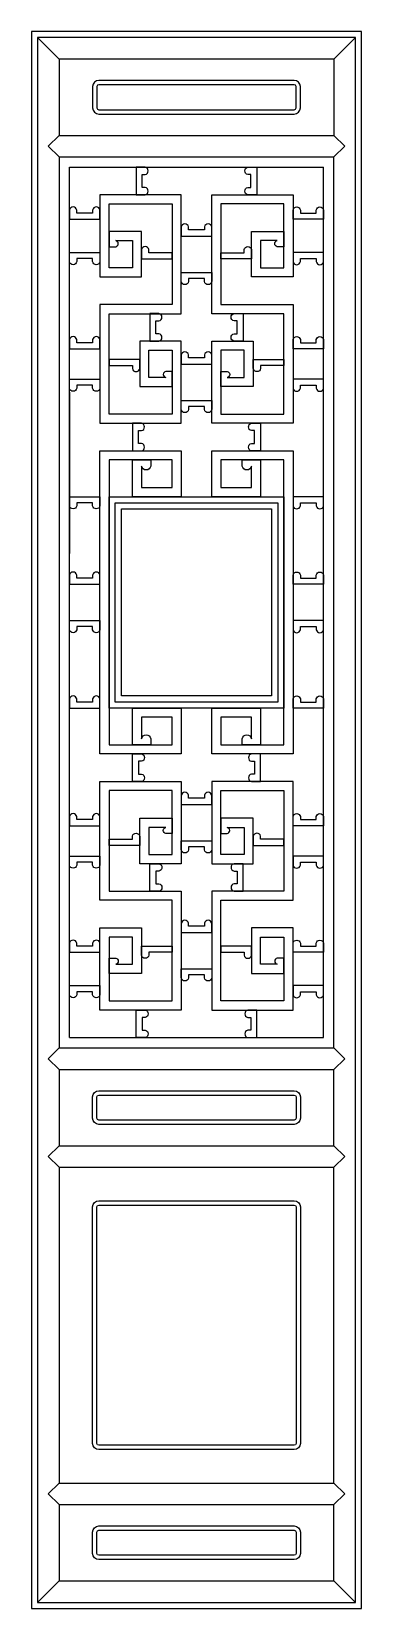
# Model space of a CAD drawing. Header units: metres. Extents: x -3375 to -2835, y 0 to 2580.
import ezdxf

# ---------------------------------------------------------------- set-up
doc = ezdxf.new("R2010")
doc.units = ezdxf.units.M
for name, color, linetype in [('3', 3, 'Continuous'), ('4', 4, 'Continuous'), ('7', 7, 'Continuous')]:
    doc.layers.add(name, color=color, linetype=linetype)

msp = doc.modelspace()

# ---------------------------------------------------------------- linework, layer by layer
at = {"layer": '3'}
for p, q in [((-3364.78, 2570), (-3329.78, 2535)), ((-2879.78, 2535), (-2844.78, 2570)), ((-3329.78, 2410), (-3347.28, 2392.5)), ((-2879.78, 2410), (-2862.28, 2392.5)), ((-3347.28, 2392.5), (-3329.78, 2375)), ((-2879.78, 2375), (-2862.28, 2392.5)), ((-3312.78, 1990.2), (-3312.78, 1726)), ((-2896.78, 1726.31), (-2896.78, 1946.01)), ((-3312.78, 1726.31), (-3312.78, 1911.01)), ((-3347.28, 899.5), (-3329.78, 917)), ((-2879.78, 917), (-2862.28, 899.5)), ((-3329.78, 882), (-3347.28, 899.5)), ((-2879.78, 882), (-2862.28, 899.5)), ((-3347.28, 739.5), (-3329.78, 757)), ((-2879.78, 757), (-2862.28, 739.5)), ((-3329.78, 722), (-3347.28, 739.5)), ((-2879.78, 722), (-2862.28, 739.5)), ((-3347.28, 187.5), (-3329.78, 205)), ((-3329.78, 170), (-3347.28, 187.5)), ((-2879.78, 205), (-2862.28, 187.5)), ((-2879.78, 170), (-2862.28, 187.5)), ((-3364.78, 10), (-3329.78, 45)), ((-2879.78, 45), (-2844.78, 10))]:
    msp.add_line(p, q, dxfattribs=at)
for points in [[(-3364.78, 10), (-2844.78, 10), (-2844.78, 2570), (-3364.78, 2570)], [(-2961.78, 1473), (-3247.78, 1473), (-3247.78, 1819), (-2961.78, 1819)], [(-2971.78, 1483), (-3237.78, 1483), (-3237.78, 1809), (-2971.78, 1809)], [(-2981.78, 1493), (-3227.78, 1493), (-3227.78, 1799), (-2981.78, 1799)]]:
    msp.add_lwpolyline(points, close=True, dxfattribs=at)
for points in [[(-3264.78, 2445), (-2944.78, 2445, 0.41), (-2934.78, 2455), (-2934.78, 2490, 0.41), (-2944.78, 2500), (-3264.78, 2500, 0.41), (-3274.78, 2490), (-3274.78, 2455, 0.41)], [(-3264.78, 2452), (-2944.78, 2452, 0.41), (-2941.78, 2455), (-2941.78, 2490, 0.41), (-2944.78, 2493), (-3264.78, 2493, 0.41), (-3267.78, 2490), (-3267.78, 2455, 0.41)], [(-3193.78, 2325), (-3193.78, 2346), (-3188.78, 2346, 0.83), (-3188.78, 2358), (-3203.78, 2358), (-3203.78, 2313), (-3188.78, 2313, 0.83), (-3188.78, 2325)], [(-3015.78, 2325), (-3015.78, 2346), (-3020.78, 2346, -0.83), (-3020.78, 2358), (-3005.78, 2358), (-3005.78, 2313), (-3020.78, 2313, -0.83), (-3020.78, 2325)], [(-3274.78, 2283), (-3300.78, 2283), (-3300.78, 2288, 0.83), (-3312.78, 2288), (-3312.78, 2273), (-3262.78, 2273), (-3262.78, 2288, 0.83), (-3274.78, 2288)], [(-2934.78, 2283), (-2908.78, 2283), (-2908.78, 2288, -0.83), (-2896.78, 2288), (-2896.78, 2273), (-2946.78, 2273), (-2946.78, 2288, -0.83), (-2934.78, 2288)], [(-3091.78, 2255.42), (-3117.78, 2255.42), (-3117.78, 2260.42, 0.83), (-3129.78, 2260.42), (-3129.78, 2245.42), (-3079.78, 2245.42), (-3079.78, 2260.42, 0.83), (-3091.78, 2260.42)], [(-3274.78, 2208.5), (-3300.78, 2208.5), (-3300.78, 2203.5, -0.83), (-3312.78, 2203.5), (-3312.78, 2218.5), (-3262.78, 2218.5), (-3262.78, 2203.5, -0.83), (-3274.78, 2203.5)], [(-2934.78, 2208.5), (-2908.78, 2208.5), (-2908.78, 2203.5, 0.83), (-2896.78, 2203.5), (-2896.78, 2218.5), (-2946.78, 2218.5), (-2946.78, 2203.5, 0.83), (-2934.78, 2203.5)], [(-3091.78, 2175.92), (-3117.78, 2175.92), (-3117.78, 2170.92, -0.83), (-3129.78, 2170.92), (-3129.78, 2185.92), (-3079.78, 2185.92), (-3079.78, 2170.92, -0.83), (-3091.78, 2170.92)], [(-3171.28, 2085.5), (-3171.28, 2106.5), (-3166.28, 2106.5, 0.83), (-3166.28, 2118.5), (-3181.28, 2118.5), (-3181.28, 2073.5), (-3166.28, 2073.5, 0.83), (-3166.28, 2085.5)], [(-3038.28, 2085.5), (-3038.28, 2106.5), (-3043.28, 2106.5, -0.83), (-3043.28, 2118.5), (-3028.28, 2118.5), (-3028.28, 2073.5), (-3043.28, 2073.5, -0.83), (-3043.28, 2085.5)], [(-3274.78, 2070.92), (-3300.78, 2070.92), (-3300.78, 2075.92, 0.83), (-3312.78, 2075.92), (-3312.78, 2060.92), (-3262.78, 2060.92), (-3262.78, 2075.92, 0.83), (-3274.78, 2075.92)], [(-2934.78, 2070.92), (-2908.78, 2070.92), (-2908.78, 2075.92, -0.83), (-2896.78, 2075.92), (-2896.78, 2060.92), (-2946.78, 2060.92), (-2946.78, 2075.92, -0.83), (-2934.78, 2075.92)], [(-3091.78, 2046), (-3117.78, 2046), (-3117.78, 2051, 0.83), (-3129.78, 2051), (-3129.78, 2036), (-3079.78, 2036), (-3079.78, 2051, 0.83), (-3091.78, 2051)], [(-3274.78, 2001.42), (-3300.78, 2001.42), (-3300.78, 1996.42, -0.83), (-3312.78, 1996.42), (-3312.78, 2011.42), (-3262.78, 2011.42), (-3262.78, 1996.42, -0.83), (-3274.78, 1996.42)], [(-2934.78, 2001.42), (-2908.78, 2001.42), (-2908.78, 1996.42, 0.83), (-2896.78, 1996.42), (-2896.78, 2011.42), (-2946.78, 2011.42), (-2946.78, 1996.42, 0.83), (-2934.78, 1996.42)], [(-3091.78, 1966.5), (-3117.78, 1966.5), (-3117.78, 1961.5, -0.83), (-3129.78, 1961.5), (-3129.78, 1976.5), (-3079.78, 1976.5), (-3079.78, 1961.5, -0.83), (-3091.78, 1961.5)], [(-3199.78, 1906), (-3199.78, 1927), (-3194.78, 1927, 0.83), (-3194.78, 1939), (-3209.78, 1939), (-3209.78, 1894), (-3194.78, 1894, 0.83), (-3194.78, 1906)], [(-3009.78, 1906), (-3009.78, 1927), (-3014.78, 1927, -0.83), (-3014.78, 1939), (-2999.78, 1939), (-2999.78, 1894), (-3014.78, 1894, -0.83), (-3014.78, 1906)], [(-3144.78, 1458), (-3194.78, 1458), (-3194.78, 1423, -0.84), (-3179.78, 1423), (-3179.78, 1413), (-3209.78, 1413), (-3209.78, 1473), (-3129.78, 1473), (-3129.78, 1398), (-3262.78, 1398), (-3262.78, 1646), (-3262.78, 1894), (-3129.78, 1894), (-3129.78, 1819), (-3209.78, 1819), (-3209.78, 1879), (-3179.78, 1879), (-3179.78, 1869, -0.84), (-3194.78, 1869), (-3194.78, 1834), (-3144.78, 1834), (-3144.78, 1879), (-3247.78, 1879), (-3247.78, 1646), (-3247.78, 1413), (-3144.78, 1413)], [(-3079.78, 1398), (-3079.78, 1473), (-2999.78, 1473), (-2999.78, 1413), (-3029.78, 1413), (-3029.78, 1423, -0.84), (-3014.78, 1423), (-3014.78, 1458), (-3064.78, 1458), (-3064.78, 1413), (-2961.78, 1413), (-2961.78, 1646), (-2961.78, 1879), (-3064.78, 1879), (-3064.78, 1834), (-3014.78, 1834), (-3014.78, 1869, -0.84), (-3029.78, 1869), (-3029.78, 1879), (-2999.78, 1879), (-2999.78, 1819), (-3079.78, 1819), (-3079.78, 1894), (-2946.78, 1894), (-2946.78, 1646), (-2946.78, 1398)], [(-3274.78, 1809), (-3300.78, 1809), (-3300.78, 1804, -0.83), (-3312.78, 1804), (-3312.78, 1819), (-3262.78, 1819), (-3262.78, 1804, -0.83), (-3274.78, 1804)], [(-2934.78, 1809), (-2908.78, 1809), (-2908.78, 1804, 0.83), (-2896.78, 1804), (-2896.78, 1819), (-2946.78, 1819), (-2946.78, 1804, 0.83), (-2934.78, 1804)], [(-3274.78, 1685.68), (-3300.78, 1685.68), (-3300.78, 1690.68, 0.83), (-3312.78, 1690.68), (-3312.78, 1675.68), (-3262.78, 1675.68), (-3262.78, 1690.68, 0.83), (-3274.78, 1690.68)], [(-2934.78, 1685.68), (-2908.78, 1685.68), (-2908.78, 1690.68, -0.83), (-2896.78, 1690.68), (-2896.78, 1675.68), (-2946.78, 1675.68), (-2946.78, 1690.68, -0.83), (-2934.78, 1690.68)], [(-3274.78, 1606.32), (-3300.78, 1606.32), (-3300.78, 1601.32, -0.83), (-3312.78, 1601.32), (-3312.78, 1616.32), (-3262.78, 1616.32), (-3262.78, 1601.32, -0.83), (-3274.78, 1601.32)], [(-2934.78, 1606.32), (-2908.78, 1606.32), (-2908.78, 1601.32, 0.83), (-2896.78, 1601.32), (-2896.78, 1616.32), (-2946.78, 1616.32), (-2946.78, 1601.32, 0.83), (-2934.78, 1601.32)], [(-3274.78, 1483), (-3300.78, 1483), (-3300.78, 1488, 0.83), (-3312.78, 1488), (-3312.78, 1473), (-3262.78, 1473), (-3262.78, 1488, 0.83), (-3274.78, 1488)], [(-2934.78, 1483), (-2908.78, 1483), (-2908.78, 1488, -0.83), (-2896.78, 1488), (-2896.78, 1473), (-2946.78, 1473), (-2946.78, 1488, -0.83), (-2934.78, 1488)], [(-3199.78, 1386), (-3199.78, 1365), (-3194.78, 1365, -0.83), (-3194.78, 1353), (-3209.78, 1353), (-3209.78, 1398), (-3194.78, 1398, -0.83), (-3194.78, 1386)], [(-3009.78, 1386), (-3009.78, 1365), (-3014.78, 1365, 0.83), (-3014.78, 1353), (-2999.78, 1353), (-2999.78, 1398), (-3014.78, 1398, 0.83), (-3014.78, 1386)], [(-3091.78, 1325.5), (-3117.78, 1325.5), (-3117.78, 1330.5, 0.83), (-3129.78, 1330.5), (-3129.78, 1315.5), (-3079.78, 1315.5), (-3079.78, 1330.5, 0.83), (-3091.78, 1330.5)], [(-3274.78, 1290.58), (-3300.78, 1290.58), (-3300.78, 1295.58, 0.83), (-3312.78, 1295.58), (-3312.78, 1280.58), (-3262.78, 1280.58), (-3262.78, 1295.58, 0.83), (-3274.78, 1295.58)], [(-2934.78, 1290.58), (-2908.78, 1290.58), (-2908.78, 1295.58, -0.83), (-2896.78, 1295.58), (-2896.78, 1280.58), (-2946.78, 1280.58), (-2946.78, 1295.58, -0.83), (-2934.78, 1295.58)], [(-3091.78, 1246), (-3117.78, 1246), (-3117.78, 1241, -0.83), (-3129.78, 1241), (-3129.78, 1256), (-3079.78, 1256), (-3079.78, 1241, -0.83), (-3091.78, 1241)], [(-3274.78, 1221.08), (-3300.78, 1221.08), (-3300.78, 1216.08, -0.83), (-3312.78, 1216.08), (-3312.78, 1231.08), (-3262.78, 1231.08), (-3262.78, 1216.08, -0.83), (-3274.78, 1216.08)], [(-3171.28, 1206.5), (-3171.28, 1185.5), (-3166.28, 1185.5, -0.83), (-3166.28, 1173.5), (-3181.28, 1173.5), (-3181.28, 1218.5), (-3166.28, 1218.5, -0.83), (-3166.28, 1206.5)], [(-3038.28, 1206.5), (-3038.28, 1185.5), (-3043.28, 1185.5, 0.83), (-3043.28, 1173.5), (-3028.28, 1173.5), (-3028.28, 1218.5), (-3043.28, 1218.5, 0.83), (-3043.28, 1206.5)], [(-2934.78, 1221.08), (-2908.78, 1221.08), (-2908.78, 1216.08, 0.83), (-2896.78, 1216.08), (-2896.78, 1231.08), (-2946.78, 1231.08), (-2946.78, 1216.08, 0.83), (-2934.78, 1216.08)], [(-3091.78, 1116.08), (-3117.78, 1116.08), (-3117.78, 1121.08, 0.83), (-3129.78, 1121.08), (-3129.78, 1106.08), (-3079.78, 1106.08), (-3079.78, 1121.08, 0.83), (-3091.78, 1121.08)], [(-3274.78, 1083.5), (-3300.78, 1083.5), (-3300.78, 1088.5, 0.83), (-3312.78, 1088.5), (-3312.78, 1073.5), (-3262.78, 1073.5), (-3262.78, 1088.5, 0.83), (-3274.78, 1088.5)], [(-2934.78, 1083.5), (-2908.78, 1083.5), (-2908.78, 1088.5, -0.83), (-2896.78, 1088.5), (-2896.78, 1073.5), (-2946.78, 1073.5), (-2946.78, 1088.5, -0.83), (-2934.78, 1088.5)], [(-3091.78, 1036.58), (-3117.78, 1036.58), (-3117.78, 1031.58, -0.83), (-3129.78, 1031.58), (-3129.78, 1046.58), (-3079.78, 1046.58), (-3079.78, 1031.58, -0.83), (-3091.78, 1031.58)], [(-3274.78, 1009), (-3300.78, 1009), (-3300.78, 1004, -0.83), (-3312.78, 1004), (-3312.78, 1019), (-3262.78, 1019), (-3262.78, 1004, -0.83), (-3274.78, 1004)], [(-2934.78, 1009), (-2908.78, 1009), (-2908.78, 1004, 0.83), (-2896.78, 1004), (-2896.78, 1019), (-2946.78, 1019), (-2946.78, 1004, 0.83), (-2934.78, 1004)], [(-3193.78, 967), (-3193.78, 946), (-3188.78, 946, -0.83), (-3188.78, 934), (-3203.78, 934), (-3203.78, 979), (-3188.78, 979, -0.83), (-3188.78, 967)], [(-3015.78, 967), (-3015.78, 946), (-3020.78, 946, 0.83), (-3020.78, 934), (-3005.78, 934), (-3005.78, 979), (-3020.78, 979, 0.83), (-3020.78, 967)], [(-3264.78, 847), (-2944.78, 847, -0.41), (-2934.78, 837), (-2934.78, 802, -0.41), (-2944.78, 792), (-3264.78, 792, -0.41), (-3274.78, 802), (-3274.78, 837, -0.41)], [(-3264.78, 840), (-2944.78, 840, -0.41), (-2941.78, 837), (-2941.78, 802, -0.41), (-2944.78, 799), (-3264.78, 799, -0.41), (-3267.78, 802), (-3267.78, 837, -0.41)], [(-3264.78, 667), (-2944.78, 667, -0.41), (-2934.78, 657), (-2934.78, 270, -0.41), (-2944.78, 260), (-3264.78, 260, -0.41), (-3274.78, 270), (-3274.78, 657, -0.41)], [(-3264.78, 660), (-2944.78, 660, -0.41), (-2941.78, 657), (-2941.78, 270, -0.41), (-2944.78, 267), (-3264.78, 267, -0.41), (-3267.78, 270), (-3267.78, 657, -0.41)], [(-3264.78, 135), (-2944.78, 135, -0.41), (-2934.78, 125), (-2934.78, 90, -0.41), (-2944.78, 80), (-3264.78, 80, -0.41), (-3274.78, 90), (-3274.78, 125, -0.41)], [(-3264.78, 128), (-2944.78, 128, -0.41), (-2941.78, 125), (-2941.78, 90, -0.41), (-2944.78, 87), (-3264.78, 87, -0.41), (-3267.78, 90), (-3267.78, 125, -0.41)]]:
    msp.add_lwpolyline(points, format="xyb", close=True, dxfattribs=at)
for points in [[(-3236.86, 2228, 0.81), (-3236.72, 2238), (-3209.78, 2238), (-3209.78, 2193.5), (-3247.78, 2193.5), (-3247.78, 2298), (-3144.78, 2298), (-3144.78, 2133.34), (-3262.78, 2133.34), (-3262.78, 1939), (-3129.78, 1939), (-3129.78, 2073.5), (-3197.78, 2073.5), (-3197.78, 1999), (-3144.78, 1999), (-3144.78, 2024), (-3154.78, 2024, 0.87), (-3154.78, 2014), (-3182.78, 2014), (-3182.78, 2058.5), (-3144.78, 2058.5), (-3144.78, 1954), (-3247.78, 1954), (-3247.78, 2118.34), (-3129.78, 2118.34), (-3129.78, 2313), (-3262.78, 2313), (-3262.78, 2178.5), (-3194.78, 2178.5), (-3194.78, 2253), (-3247.78, 2253), (-3247.78, 2228), (-3236.86, 2228)], [(-2972.7, 2228, -0.81), (-2972.85, 2238), (-2999.78, 2238), (-2999.78, 2193.5), (-2961.78, 2193.5), (-2961.78, 2298), (-3064.78, 2298), (-3064.78, 2133.34), (-2946.78, 2133.34), (-2946.78, 1939), (-3079.78, 1939), (-3079.78, 2073.5), (-3011.78, 2073.5), (-3011.78, 1999), (-3064.78, 1999), (-3064.78, 2024), (-3054.78, 2024, -0.87), (-3054.78, 2014), (-3026.78, 2014), (-3026.78, 2058.5), (-3064.78, 2058.5), (-3064.78, 1954), (-2961.78, 1954), (-2961.78, 2118.34), (-3079.78, 2118.34), (-3079.78, 2313), (-2946.78, 2313), (-2946.78, 2178.5), (-3014.78, 2178.5), (-3014.78, 2253), (-2961.78, 2253), (-2961.78, 2228), (-2972.7, 2228)], [(-3144.78, 2218.19), (-3182.78, 2218.19), (-3182.78, 2223.19, 0.83), (-3194.78, 2223.19), (-3194.78, 2208.19), (-3144.78, 2208.19), (-3144.78, 2218.19)], [(-3064.78, 2218.19), (-3026.78, 2218.19), (-3026.78, 2223.19, -0.83), (-3014.78, 2223.19), (-3014.78, 2208.19), (-3064.78, 2208.19), (-3064.78, 2218.19)], [(-3247.78, 2033.5), (-3209.78, 2033.5), (-3209.78, 2028.5, 0.83), (-3197.78, 2028.5), (-3197.78, 2043.5), (-3247.78, 2043.5), (-3247.78, 2033.5)], [(-2961.78, 2033.5), (-2999.78, 2033.5), (-2999.78, 2028.5, -0.83), (-3011.78, 2028.5), (-3011.78, 2043.5), (-2961.78, 2043.5), (-2961.78, 2033.5)], [(-3236.86, 1064, -0.81), (-3236.72, 1054), (-3209.78, 1054), (-3209.78, 1098.5), (-3247.78, 1098.5), (-3247.78, 994), (-3144.78, 994), (-3144.78, 1158.66), (-3262.78, 1158.66), (-3262.78, 1353), (-3129.78, 1353), (-3129.78, 1218.5), (-3197.78, 1218.5), (-3197.78, 1293), (-3144.78, 1293), (-3144.78, 1268), (-3154.78, 1268, -0.87), (-3154.78, 1278), (-3182.78, 1278), (-3182.78, 1233.5), (-3144.78, 1233.5), (-3144.78, 1338), (-3247.78, 1338), (-3247.78, 1173.66), (-3129.78, 1173.66), (-3129.78, 979), (-3262.78, 979), (-3262.78, 1113.5), (-3194.78, 1113.5), (-3194.78, 1039), (-3247.78, 1039), (-3247.78, 1064), (-3236.86, 1064)], [(-2972.7, 1064, 0.81), (-2972.85, 1054), (-2999.78, 1054), (-2999.78, 1098.5), (-2961.78, 1098.5), (-2961.78, 994), (-3064.78, 994), (-3064.78, 1158.66), (-2946.78, 1158.66), (-2946.78, 1353), (-3079.78, 1353), (-3079.78, 1218.5), (-3011.78, 1218.5), (-3011.78, 1293), (-3064.78, 1293), (-3064.78, 1268), (-3054.78, 1268, 0.87), (-3054.78, 1278), (-3026.78, 1278), (-3026.78, 1233.5), (-3064.78, 1233.5), (-3064.78, 1338), (-2961.78, 1338), (-2961.78, 1173.66), (-3079.78, 1173.66), (-3079.78, 979), (-2946.78, 979), (-2946.78, 1113.5), (-3014.78, 1113.5), (-3014.78, 1039), (-2961.78, 1039), (-2961.78, 1064), (-2972.7, 1064)], [(-3247.78, 1258.5), (-3209.78, 1258.5), (-3209.78, 1263.5, -0.83), (-3197.78, 1263.5), (-3197.78, 1248.5), (-3247.78, 1248.5), (-3247.78, 1258.5)], [(-2961.78, 1258.5), (-2999.78, 1258.5), (-2999.78, 1263.5, 0.83), (-3011.78, 1263.5), (-3011.78, 1248.5), (-2961.78, 1248.5), (-2961.78, 1258.5)], [(-3144.78, 1073.81), (-3182.78, 1073.81), (-3182.78, 1068.81, -0.83), (-3194.78, 1068.81), (-3194.78, 1083.81), (-3144.78, 1083.81), (-3144.78, 1073.81)], [(-3064.78, 1073.81), (-3026.78, 1073.81), (-3026.78, 1068.81, 0.83), (-3014.78, 1068.81), (-3014.78, 1083.81), (-3064.78, 1083.81), (-3064.78, 1073.81)]]:
    msp.add_lwpolyline(points, format="xyb", dxfattribs=at)
at = {"layer": '4'}
msp.add_lwpolyline([(-3374.78, 0), (-2834.78, 0), (-2834.78, 2580), (-3374.78, 2580)], close=True, dxfattribs=at)
at = {"layer": '7'}
for p, q in [((-2879.78, 2535), (-3329.78, 2535)), ((-3329.78, 2535), (-3329.78, 2410)), ((-2879.78, 2535), (-2879.78, 2410)), ((-3329.78, 2410), (-2879.78, 2410)), ((-3329.78, 2375), (-3329.78, 917)), ((-3329.78, 2375), (-2879.78, 2375)), ((-2879.78, 917), (-2879.78, 2375)), ((-3312.78, 934), (-3312.78, 2358)), ((-3312.78, 2358), (-2896.78, 2358)), ((-2896.78, 934), (-2896.78, 2358)), ((-3312.78, 934), (-2896.78, 934)), ((-3329.78, 917), (-2879.78, 917)), ((-3329.78, 882), (-2879.78, 882)), ((-3329.78, 882), (-3329.78, 757)), ((-2879.78, 757), (-2879.78, 882)), ((-3329.78, 757), (-2879.78, 757)), ((-3329.78, 722), (-3329.78, 205)), ((-3329.78, 722), (-2879.78, 722)), ((-2879.78, 205), (-2879.78, 722)), ((-3329.78, 205), (-2879.78, 205)), ((-3329.78, 170), (-3329.78, 45)), ((-3329.78, 170), (-2879.78, 170)), ((-2879.78, 45), (-2879.78, 170)), ((-3329.78, 45), (-2879.78, 45))]:
    msp.add_line(p, q, dxfattribs=at)

doc.saveas('drawing.dxf')
